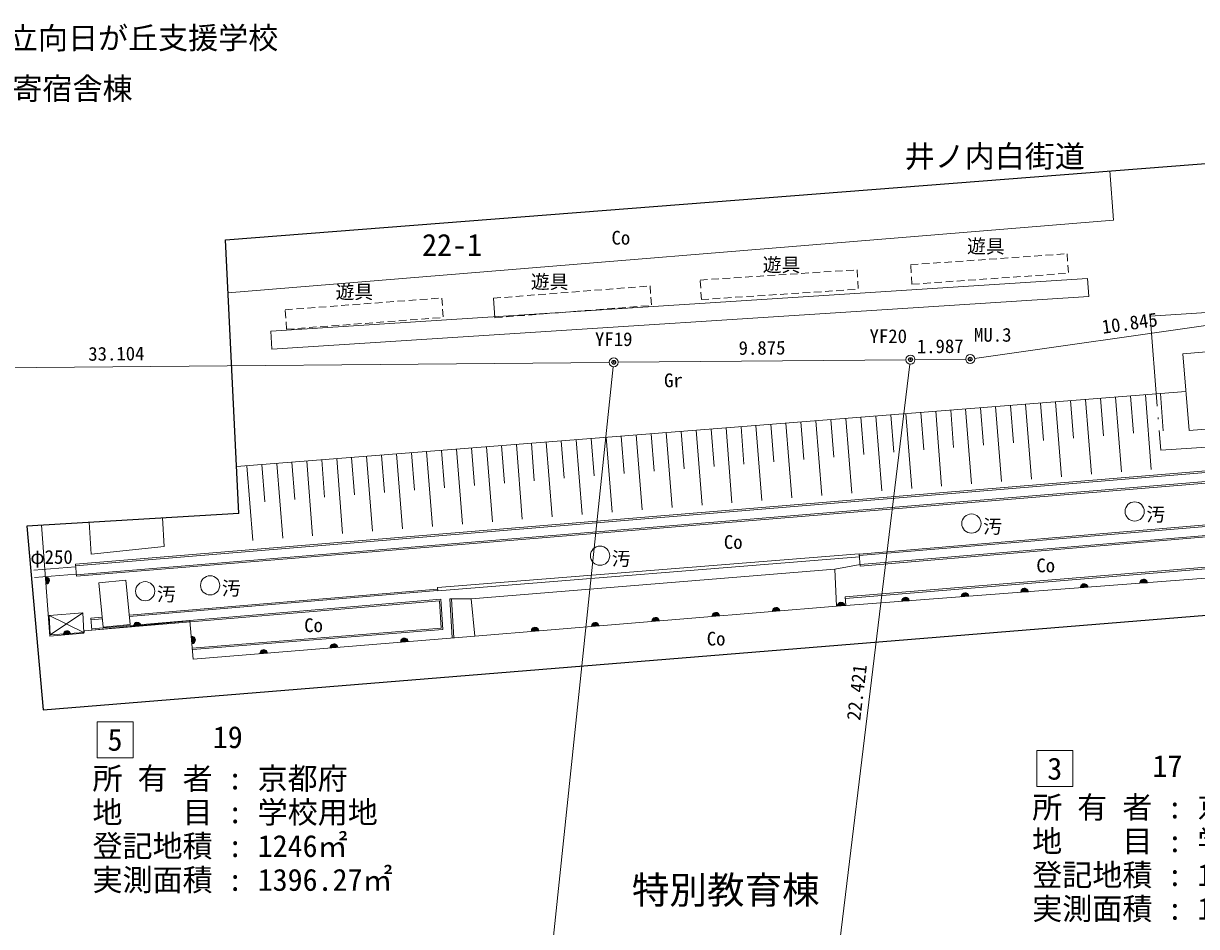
# Model space of a CAD drawing. Units: millimetres, scale not verified. Extents: x -29071210 to -28860960, y -117775216 to -117329466.
# Drawn here: x -28965522 to -28926478, y -117467914 to -117437851 of the extents above; entities that cross this region are included whole.
import ezdxf
from ezdxf.enums import TextEntityAlignment as Align

# ---------------------------------------------------------------- set-up
doc = ezdxf.new("R2010")
doc.units = ezdxf.units.MM
doc.header["$LTSCALE"] = 250
doc.header["$PDMODE"] = 32
doc.header["$PDSIZE"] = 125
doc.linetypes.add('LONG_DASHED_DOTTED', pattern=[15.25, 12, -1.5, 0.25, -1.5])
doc.linetypes.add('USER10', pattern=[1.5, 1, -0.5])
for name, color, linetype, lineweight in [('H29-S-SUV', 8, 'Continuous', 13), ('S-SUV-HTXT', 7, 'Continuous', 13), ('S-SUV-ROW', 7, 'Continuous', 15)]:
    doc.layers.add(name, color=color, linetype=linetype, lineweight=lineweight)
doc.layers.add('S-SUV-BMK', color=7, linetype='Continuous')
doc.styles.add('ＭＳ ゴシック', font='')
doc.styles.get('ＭＳ ゴシック').set_extended_font_data('MS Gothic')

# ---------------------------------------------------------------- blocks, each defined once
blk = doc.blocks.new('ﾌﾟﾛｯﾄﾏｰｸ-03')
at = {"color": 7, "linetype": 'Continuous', "lineweight": 15}
blk.add_circle((0, 0), 0.5, dxfattribs=at)
at = {"color": 7}
blk.add_point((0, 0), dxfattribs=at)

msp = doc.modelspace()

# ---------------------------------------------------------------- hatches: boundary and pattern name
at = {"layer": 'H29-S-SUV'}
for points in [[(-28964792.1, -117456272.2, -1), (-28964772.7, -117456521.4)], [(-28928112.8, -117456466.6, 1), (-28928362.1, -117456485.5)], [(-28932076, -117456767.1, 0.41422), (-28932210.1, -117456651.9, 0.41422), (-28932325.3, -117456786)], [(-28930094.4, -117456616.9, 1), (-28930343.7, -117456635.8)], [(-28938430, -117457248.9, -0.99999), (-28938180.7, -117457230)], [(-28936039.2, -117457067.6, 0.41421), (-28936173.2, -117456952.4, 0.41421), (-28936288.4, -117457086.5)], [(-28934057.6, -117456917.4, 1), (-28934306.9, -117456936.3)], [(-28942352.7, -117457571.5, 0.41421), (-28942487.5, -117457457.2, 0.41421), (-28942601.9, -117457592)], [(-28940346.7, -117457406.4, 0.41421), (-28940481.6, -117457292.1, 0.41421), (-28940595.9, -117457426.9)], [(-28961858.4, -117457917.9, -0.41421), (-28961745.9, -117457781.6, -0.41421), (-28961609.6, -117457894.1)], [(-28946364.6, -117457901.7, 0.41421), (-28946499.5, -117457787.3, 0.41421), (-28946613.8, -117457922.2)], [(-28944358.7, -117457736.6, 1), (-28944607.8, -117457757.1)], [(-28964199, -117458203.8, -0.99999), (-28963950, -117458182.2)], [(-28959935.3, -117458251, -1), (-28959913.7, -117458500)], [(-28952718.5, -117458424.5, 1), (-28952967.7, -117458445.1)], [(-28948370.6, -117458066.7, 1), (-28948619.8, -117458087.2)], [(-28957402.5, -117458810, 0.41421), (-28957537.3, -117458695.7, 0.41421), (-28957651.6, -117458830.5)], [(-28955060.5, -117458617.3, 1), (-28955309.7, -117458637.8)]]:
    msp.add_hatch(color=256, dxfattribs=at).paths.add_polyline_path(points)

# ---------------------------------------------------------------- linework, layer by layer
at = {"layer": 'H29-S-SUV', "lineweight": 25}
for p, q in [((-28958802, -117445050), (-28923271, -117442284)), ((-28958354, -117454162), (-28958802, -117445050)), ((-28958354, -117454162), (-28965404, -117454580)), ((-28965404, -117454580), (-28964870, -117460695)), ((-28964870, -117460695), (-28918646, -117456938))]:
    msp.add_line(p, q, dxfattribs=at)
at = {"layer": 'H29-S-SUV'}
for p, q in [((-28929366.6, -117442758.5), (-28929239, -117444398)), ((-28929239, -117444398), (-28958715.1, -117446816.8)), ((-28957292, -117448097), (-28930106, -117446338)), ((-28930106, -117446338), (-28930067.3, -117446936.7)), ((-28957253.3, -117448695.7), (-28930067.3, -117446936.7)), ((-28949831.3, -117447645), (-28949882, -117446997)), ((-28957292, -117448097), (-28957253.3, -117448695.7)), ((-28924133, -117448618), (-28926938, -117448848.5)), ((-28926938, -117448848.5), (-28926728, -117451403.5)), ((-28926834.9, -117450103), (-28958430.7, -117452601)), ((-28931670.3, -117450485.3), (-28931571.8, -117451731.4)), ((-28931171.9, -117450445.9), (-28930974.9, -117452938.1)), ((-28930673.5, -117450406.5), (-28930574.9, -117451652.6)), ((-28930175, -117450367.1), (-28929978, -117452859.3)), ((-28929676.6, -117450327.7), (-28929578, -117451573.8)), ((-28929178.1, -117450288.2), (-28928981.1, -117452780.5)), ((-28928679.7, -117450248.8), (-28928581.2, -117451495)), ((-28928181.2, -117450209.4), (-28927984.2, -117452701.7)), ((-28927682.8, -117450170), (-28927584.3, -117451416.1)), ((-28936654.8, -117450879.4), (-28936556.3, -117452125.5)), ((-28936156.3, -117450840), (-28935959.3, -117453332.2)), ((-28935657.9, -117450800.6), (-28935559.4, -117452046.7)), ((-28935159.5, -117450761.2), (-28934962.4, -117453253.4)), ((-28934661, -117450721.7), (-28934562.5, -117451967.9)), ((-28934162.6, -117450682.3), (-28933965.5, -117453174.6)), ((-28933664.1, -117450642.9), (-28933565.6, -117451889)), ((-28933165.7, -117450603.5), (-28932968.6, -117453095.7)), ((-28932667.2, -117450564.1), (-28932568.7, -117451810.2)), ((-28932168.8, -117450524.7), (-28931971.8, -117453016.9)), ((-28941639.2, -117451273.5), (-28941540.7, -117452519.6)), ((-28941140.8, -117451234.1), (-28940943.8, -117453726.3)), ((-28940642.4, -117451194.6), (-28940543.8, -117452440.8)), ((-28940143.9, -117451155.2), (-28939946.9, -117453647.5)), ((-28939645.5, -117451115.8), (-28939546.9, -117452361.9)), ((-28939147, -117451076.4), (-28938950, -117453568.6)), ((-28938648.6, -117451037), (-28938550.1, -117452283.1)), ((-28938150.1, -117450997.6), (-28937953.1, -117453489.8)), ((-28937651.7, -117450958.2), (-28937553.2, -117452204.3)), ((-28937153.2, -117450918.8), (-28936956.2, -117453411)), ((-28923923, -117451173), (-28926728, -117451403.5)), ((-28946623.7, -117451667.5), (-28946525.2, -117452913.7)), ((-28946125.2, -117451628.1), (-28945928.2, -117454120.4)), ((-28945626.8, -117451588.7), (-28945528.3, -117452834.8)), ((-28945128.4, -117451549.3), (-28944931.3, -117454041.5)), ((-28944629.9, -117451509.9), (-28944531.4, -117452756)), ((-28944131.5, -117451470.5), (-28943934.4, -117453962.7)), ((-28943633, -117451431.1), (-28943534.5, -117452677.2)), ((-28943134.6, -117451391.7), (-28942937.5, -117453883.9)), ((-28942636.1, -117451352.3), (-28942537.6, -117452598.4)), ((-28942137.7, -117451312.9), (-28941940.6, -117453805.1)), ((-28951608.1, -117452061.6), (-28951509.6, -117453307.7)), ((-28951109.7, -117452022.2), (-28950912.6, -117454514.4)), ((-28950611.2, -117451982.8), (-28950512.7, -117453228.9)), ((-28950112.8, -117451943.4), (-28949915.8, -117454435.6)), ((-28949614.4, -117451904), (-28949515.8, -117453150.1)), ((-28949115.9, -117451864.6), (-28948918.9, -117454356.8)), ((-28948617.5, -117451825.2), (-28948518.9, -117453071.3)), ((-28948119, -117451785.8), (-28947922, -117454278)), ((-28947620.6, -117451746.4), (-28947522.1, -117452992.5)), ((-28947122.1, -117451707), (-28946925.1, -117454199.2)), ((-28920344.6, -117452268.1), (-28963793.9, -117455854.4)), ((-28920339.4, -117452317.8), (-28963789.8, -117455904.2)), ((-28956592.6, -117452455.7), (-28956494.1, -117453701.8)), ((-28956094.1, -117452416.3), (-28955897.1, -117454908.5)), ((-28955595.7, -117452376.9), (-28955497.2, -117453623)), ((-28955097.2, -117452337.5), (-28954900.2, -117454829.7)), ((-28954598.8, -117452298.1), (-28954500.3, -117453544.2)), ((-28954100.4, -117452258.7), (-28953903.3, -117454750.9)), ((-28953601.9, -117452219.3), (-28953503.4, -117453465.4)), ((-28953103.5, -117452179.9), (-28952906.4, -117454672.1)), ((-28952605, -117452140.4), (-28952506.5, -117453386.6)), ((-28952106.6, -117452101), (-28951909.5, -117454593.3)), ((-28920308.2, -117452616.3), (-28963765.1, -117456203.2)), ((-28920303, -117452666), (-28963761, -117456253)), ((-28958087.9, -117452573.9), (-28957890.9, -117455066.2)), ((-28957589.5, -117452534.5), (-28957490.9, -117453780.6)), ((-28957091, -117452495.1), (-28956894, -117454987.3)), ((-28937706.9, -117455515.5), (-28918900, -117453929)), ((-28937702.9, -117455565.4), (-28918895.8, -117453978.8)), ((-28937677.7, -117455864.3), (-28918853, -117454276.3)), ((-28937673.5, -117455914.1), (-28918846.7, -117454325.9)), ((-28951744, -117456631), (-28937708, -117455502)), ((-28938169, -117456940), (-28918671, -117455337)), ((-28938164.9, -117456989.8), (-28918616.9, -117455382.7)), ((-28937699.2, -117455611.6), (-28937708, -117455502)), ((-28937706.9, -117455515.5), (-28937673.5, -117455914.1)), ((-28963787.4, -117455933.6), (-28965178, -117456048.4)), ((-28963761, -117456253), (-28963793.9, -117455854.4)), ((-28951735.2, -117456740.6), (-28937699.2, -117455611.6)), ((-28937677.5, -117455866.7), (-28938520, -117456020)), ((-28963766.8, -117456182.8), (-28965157.4, -117456297.5)), ((-28938520, -117456020), (-28950618, -117457001)), ((-28938465.4, -117457251.6), (-28938520, -117456020)), ((-28962115, -117456384), (-28963010.9, -117456470)), ((-28963010.9, -117456470), (-28962868.9, -117457950)), ((-28962115, -117456384), (-28961973, -117457864)), ((-28962003.8, -117457543.2), (-28951741, -117456679)), ((-28961999, -117457593), (-28951736.8, -117456728.8)), ((-28951744, -117456631), (-28951735.2, -117456740.6)), ((-28963254.6, -117457999.8), (-28951627.2, -117457020.7)), ((-28963250.4, -117458049.6), (-28951674, -117457074.8)), ((-28951619, -117457979), (-28951674, -117457074.8)), ((-28951566.1, -117458024.9), (-28951627.2, -117457020.7)), ((-28951277.7, -117457001.7), (-28951327.6, -117457004.7)), ((-28951248.6, -117458303.6), (-28951327.6, -117457004.7)), ((-28951277.7, -117457001.7), (-28950618, -117457001)), ((-28951198.8, -117458299.5), (-28951277.7, -117457001.7)), ((-28950618, -117457001), (-28950501.1, -117458242.1)), ((-28938169, -117456940), (-28938145.4, -117457227.3)), ((-28964667, -117457559), (-28963547, -117457472)), ((-28963547, -117457472), (-28964633, -117458208)), ((-28963513, -117458121), (-28963547, -117457472)), ((-28964633, -117458208), (-28964667, -117457559)), ((-28964667, -117457559), (-28963513, -117458120.2)), ((-28963284, -117457651), (-28962900.7, -117457618.7)), ((-28963284, -117457651), (-28963250.3, -117458051.2)), ((-28963279.8, -117457700.8), (-28962895.9, -117457668.5)), ((-28961973, -117457864), (-28962868.9, -117457950)), ((-28964633, -117458208), (-28963513, -117458121)), ((-28959901.2, -117458642.9), (-28951619, -117457979)), ((-28959897.2, -117458692.7), (-28951566.1, -117458024.9))]:
    msp.add_line(p, q, dxfattribs=at)
at = {"layer": 'H29-S-SUV', "linetype": 'USER10'}
for p, q in [((-28935994, -117445882), (-28930785, -117445518)), ((-28930785, -117445518), (-28930739.7, -117446166.4)), ((-28943000, -117446392), (-28937779, -117446051)), ((-28937779, -117446051), (-28937736.6, -117446699.6)), ((-28935948.7, -117446530.4), (-28935994, -117445882)), ((-28935948.7, -117446530.4), (-28930739.7, -117446166.4)), ((-28949882, -117446997), (-28944667, -117446589)), ((-28944667, -117446589), (-28944616.3, -117447237)), ((-28942957.6, -117447040.6), (-28943000, -117446392)), ((-28956813, -117447382), (-28951599, -117446990)), ((-28951599, -117446990), (-28951550.3, -117447638.2)), ((-28942957.6, -117447040.6), (-28937736.6, -117446699.6)), ((-28956764.3, -117448030.2), (-28956813, -117447382)), ((-28949831.3, -117447645), (-28944616.3, -117447237)), ((-28956764.3, -117448030.2), (-28951550.3, -117447638.2))]:
    msp.add_line(p, q, dxfattribs=at)
at = {"layer": 'H29-S-SUV', "linetype": 'LONG_DASHED_DOTTED'}
for p, q in [((-28928019, -117447600), (-28923019, -117447256)), ((-28928019, -117447600), (-28927672, -117452058)), ((-28927672, -117452058), (-28922672, -117451714)), ((-28960894.6, -117454312.6), (-28960835, -117455260)), ((-28963335.8, -117454457.4), (-28963273, -117455517)), ((-28960835, -117455260), (-28963273, -117455517))]:
    msp.add_line(p, q, dxfattribs=at)
at = {"layer": 'H29-S-SUV'}
msp.add_lwpolyline([(-28916638, -117466338.7), (-28917454, -117455590), (-28924274.3, -117456175.6), (-28938145.4, -117457227.3), (-28938465.4, -117457251.6), (-28950501.1, -117458242.1), (-28959869, -117459013), (-28959980, -117457738), (-28963488, -117458074), (-28963510, -117458144), (-28964639, -117458242), (-28964925.8, -117454551.6)], dxfattribs=at)
for points in [[(-28964792.1, -117456272.2, -1), (-28964772.7, -117456521.4)], [(-28928112.8, -117456466.6, 1), (-28928362.1, -117456485.5)], [(-28932076, -117456767.1, 0.41422), (-28932210.1, -117456651.9, 0.41422), (-28932325.3, -117456786)], [(-28930094.4, -117456616.9, 1), (-28930343.7, -117456635.8)], [(-28938430, -117457248.9, -0.99999), (-28938180.7, -117457230)], [(-28936039.2, -117457067.6, 0.41421), (-28936173.2, -117456952.4, 0.41421), (-28936288.4, -117457086.5)], [(-28934057.6, -117456917.4, 1), (-28934306.9, -117456936.3)], [(-28942352.7, -117457571.5, 0.41421), (-28942487.5, -117457457.2, 0.41421), (-28942601.9, -117457592)], [(-28940346.7, -117457406.4, 0.41421), (-28940481.6, -117457292.1, 0.41421), (-28940595.9, -117457426.9)], [(-28961858.4, -117457917.9, -0.41421), (-28961745.9, -117457781.6, -0.41421), (-28961609.6, -117457894.1)], [(-28946364.6, -117457901.7, 0.41421), (-28946499.5, -117457787.3, 0.41421), (-28946613.8, -117457922.2)], [(-28944358.7, -117457736.6, 1), (-28944607.8, -117457757.1)], [(-28964199, -117458203.8, -0.99999), (-28963950, -117458182.2)], [(-28959935.3, -117458251, -1), (-28959913.7, -117458500)], [(-28952718.5, -117458424.5, 1), (-28952967.7, -117458445.1)], [(-28948370.6, -117458066.7, 1), (-28948619.8, -117458087.2)], [(-28957402.5, -117458810, 0.41421), (-28957537.3, -117458695.7, 0.41421), (-28957651.6, -117458830.5)], [(-28955060.5, -117458617.3, 1), (-28955309.7, -117458637.8)]]:
    msp.add_lwpolyline(points, format="xyb", close=True, dxfattribs=at)
for centre in [(-28928538, -117454095), (-28933971, -117454498), (-28946331, -117455569), (-28959309, -117456555), (-28961471, -117456750)]:
    msp.add_circle(centre, 320, dxfattribs=at)
at = {"layer": 'S-SUV-HTXT', "lineweight": 15}
for points in [[(-28961873.4, -117461094.5), (-28963073.4, -117461094.5), (-28963073.4, -117462294.5), (-28961873.4, -117462294.5)], [(-28930596.8, -117462056.9), (-28931796.8, -117462056.9), (-28931796.8, -117463256.9), (-28930596.8, -117463256.9)]]:
    msp.add_lwpolyline(points, close=True, dxfattribs=at)
at = {"layer": 'S-SUV-ROW'}
for p, q in [((-28933863.5, -117449002.8), (-28923423.5, -117447513.2)), ((-28978827, -117449426.7), (-28946024.3, -117449131.9)), ((-28950773.9, -117495708.1), (-28945890, -117449279.8)), ((-28945724.3, -117449129.2), (-28936149, -117449043.2)), ((-28938689, -117471150), (-28936017.1, -117449190.8)), ((-28935849, -117449040.5), (-28934162, -117449025.3))]:
    msp.add_line(p, q, dxfattribs=at)

# ---------------------------------------------------------------- block references
at = {"layer": 'S-SUV-BMK', "xscale": 300, "yscale": 300}
for p in [(-28935999, -117449041.9), (-28934012, -117449024), (-28945874.3, -117449130.6)]:
    msp.add_blockref('ﾌﾟﾛｯﾄﾏｰｸ-03', p, dxfattribs=at)

# ---------------------------------------------------------------- texts
at = {"layer": 'H29-S-SUV', "style": 'ＭＳ ゴシック'}
for s, height, p in [('京都府立向日が丘支援学校', 733.3, (-28969042.1, -117438932.3)), ('寄宿舎棟', 733.1, (-28965887.3, -117440606.8)), ('Gr', 458.3, (-28944199.9, -117450097.2))]:
    msp.add_text(s, height=height, rotation=0.09, dxfattribs=at).set_placement(p, align=Align.BOTTOM_LEFT)
for s, p in [('Co', (-28945638, -117444984.5)), ('遊具', (-28933490.7, -117445268.1)), ('遊具', (-28940291.2, -117445885.8)), ('遊具', (-28948009.1, -117446450.3)), ('遊具', (-28954507.5, -117446785.2)), ('汚', (-28927835.2, -117454192.9)), ('汚', (-28933268.2, -117454595.9)), ('Co', (-28941898.6, -117455113.1)), ('φ250', (-28964585.8, -117455610.8)), ('汚', (-28945628.2, -117455666.9)), ('Co', (-28931497.1, -117455892.1)), ('汚', (-28958606.2, -117456652.9)), ('汚', (-28960768.2, -117456847.9)), ('Co', (-28955866.1, -117457882.7)), ('Co', (-28942468.8, -117458330.6))]:
    msp.add_text(s, height=458.2, dxfattribs=at).set_placement(p, align=Align.MIDDLE_CENTER)
at = {"layer": 'S-SUV-BMK', "style": 'ＭＳ ゴシック'}
for s, p in [('YF19', (-28946499.3, -117448130.6)), ('YF20', (-28937361.7, -117448031.5)), ('MU.3', (-28933884.3, -117447986.7))]:
    msp.add_text(s, height=458.2, dxfattribs=at).set_placement(p, align=Align.TOP_LEFT)
at = {"layer": 'S-SUV-HTXT', "style": 'ＭＳ ゴシック'}
for s, height, p in [('井ノ内白街道', 733.1, (-28933194.4, -117442274.8)), ('5', 733.1, (-28962473.4, -117461694.5)), ('3', 733.1, (-28931196.8, -117462656.9)), ('特別教育棟', 916.4, (-28942146.4, -117466698.1))]:
    msp.add_text(s, height=height, dxfattribs=at).set_placement(p, align=Align.MIDDLE_CENTER)
for s, p in [('22-1', (-28950259.6, -117445807.9)), ('19', (-28958223.4, -117462194.5)), ('17', (-28926946.8, -117463156.9))]:
    msp.add_text(s, height=733.1, dxfattribs=at).set_placement(p, align=Align.BOTTOM_RIGHT)
for s, rotation, p in [('10.845', 8.12, (-28928705.3, -117447824.9)), ('9.875', 0.515, (-28940940.6, -117448648.7)), ('1.987', 0.515, (-28935009.4, -117448595.4)), ('33.104', 0.515, (-28962429.6, -117448841.8)), ('22.421', 83.063, (-28937787.4, -117460117.6))]:
    msp.add_text(s, height=458.2, rotation=rotation, dxfattribs=at).set_placement(p, align=Align.MIDDLE_CENTER)
for s, p in [('所 有 者 : 京都府', (-28963223.4, -117463569.5)), ('地\u3000\u3000目 : 学校用地', (-28963223.4, -117464694.5)), ('所 有 者 : 京都府', (-28931946.8, -117464531.9)), ('登記地積 : 1246㎡', (-28963223.4, -117465819.5)), ('地\u3000\u3000目 : 学校用地', (-28931946.8, -117465656.9)), ('登記地積 : 1021㎡', (-28931946.8, -117466781.9)), ('実測面積 : 1396.27㎡', (-28963223.4, -117466944.5)), ('実測面積 : 1143.51㎡', (-28931946.8, -117467906.9))]:
    msp.add_text(s, height=733.1, dxfattribs=at).set_placement(p, align=Align.BOTTOM_LEFT)

doc.saveas('drawing.dxf')
